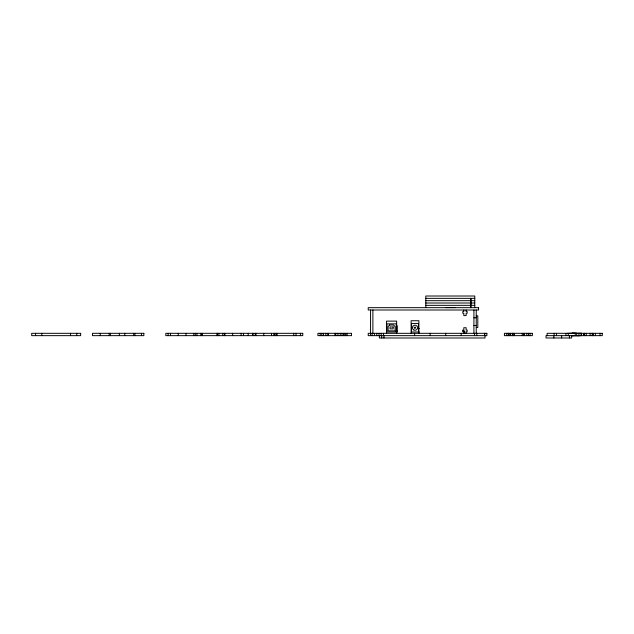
<?xml version="1.0" encoding="UTF-8"?>
<svg xmlns="http://www.w3.org/2000/svg" width="634" height="634" viewBox="0 0 634 634"><rect width="100%" height="100%" fill="white"/><g stroke="black" fill="none" stroke-linecap="round" stroke-linejoin="round"><path stroke-width="0.95" d="M425.81 298.352L474.771 298.352M425.81 300.682L474.771 300.682M425.81 303.012L474.771 303.012M425.81 305.342L474.771 305.342M445.821 307.593L455.149 307.593M476.245 315.835L477.798 315.835L477.798 327.493L476.245 327.493M473.915 317.777L476.245 317.777M473.915 325.551L476.245 325.551M396.615 325.781L397.161 325.781L397.161 331.225M418.099 328.499L419.272 328.499M462.915 330.988L464.667 330.988L464.667 333.318M395.878 331.225L397.431 331.225M397.431 332.002L386.938 332.002L386.938 323.839L396.266 323.839L396.266 332.002M419.336 332.002L411.498 332.002L411.498 323.451L418.495 323.451L418.495 332.002M578.961 333.563L569.483 333.357M578.961 335.489L581.299 335.489M578.961 335.687L581.299 335.687L581.299 333.159L567.153 333.357M571.377 335.893L578.961 335.893L578.985 333.318M600.049 333.318L600.049 335.648M595.381 333.318L595.381 335.648M593.052 333.318L593.052 335.648M592.861 333.318L592.861 335.648M592.275 333.318L592.275 335.648M590.135 333.318L590.135 335.648M586.252 333.318L586.252 335.648M584.5 333.318L584.461 335.648M584.35 333.318L584.35 335.648M583.534 333.318L583.573 335.648M581.243 333.318L581.243 335.648M571.678 335.648L571.678 337.985L546.033 337.985L546.033 335.648L575.252 335.648L575.252 333.318L547.126 333.318L547.126 335.648M569.427 335.648L569.427 337.985M568.262 333.318L568.262 335.648M565.853 333.318L565.932 335.648M561.653 335.648L561.653 337.985M556.446 333.318L556.446 335.648M554.116 333.318L554.116 335.648M553.847 335.648L553.847 337.985M530.056 333.318L530.056 335.648M528.502 333.318L528.502 335.648M526.791 333.318L526.791 335.648M524.461 333.318L524.461 335.648M523.454 333.318L523.454 335.648M522.281 333.318L522.281 335.648M514.515 333.318L514.515 335.648M513.35 333.318L513.35 335.648M512.494 333.318L512.494 335.648M512.335 333.318L512.335 335.648M510.164 333.318L510.164 335.648M510.005 333.318L510.005 335.648M508.452 333.318L508.452 335.648M508.294 333.318L508.294 335.648M506.74 333.318L506.74 335.648M485.05 335.648L485.002 337.985L379.362 337.985L379.362 335.648M484.717 333.318L484.717 335.648M484.55 333.318L484.55 335.648M476.776 333.318L476.776 335.648M476.245 310.002L476.245 333.318M474.771 307.672L474.771 296.015L425.81 296.015L425.81 307.672M474.446 333.318L474.446 335.648M473.915 310.002L473.915 333.318M466.141 310.002L466.141 311.563L467.155 311.563L467.155 313.267L466.141 313.267L466.141 315.597L463.811 315.597L463.811 313.267L462.804 313.267L462.804 311.563L463.811 311.563L463.811 310.002M466.141 333.318L466.141 331.764L467.155 331.764L467.155 330.052L466.141 330.052L466.141 327.723L463.811 327.723L463.811 330.052L462.804 330.052L462.804 331.764L463.811 331.764L463.811 333.318M461.235 333.318L461.235 335.648M445.694 333.318L445.694 335.648M430.153 333.318L430.153 335.648M418.884 333.318L418.884 320.733L411.109 320.733L411.109 333.318M414.604 333.318L414.604 335.648M396.654 333.318L396.654 321.121L386.55 321.121L386.55 333.318M383.974 335.648L383.974 337.985M383.522 333.318L383.522 335.648M381.692 335.648L381.692 337.985M381.192 333.318L381.192 335.648M379.029 333.318L379.029 335.648M376.754 333.318L376.754 335.648M374.425 333.318L374.425 335.648M372.887 310.002L372.887 333.318M372.095 333.318L372.095 335.648M370.557 310.002L370.557 335.648M347.107 333.318L347.107 335.648M345.879 333.318L345.879 335.648M344.777 333.318L344.777 335.648M343.541 333.318L343.541 335.648M341.988 333.318L341.988 335.648M340.276 333.318L340.276 335.648M337.946 333.318L337.946 335.648M335.774 333.318L335.774 335.648M334.903 333.318L334.903 335.648M328.182 333.318L328.182 335.648M328 333.318L328 335.648M325.828 333.318L325.828 335.648M323.491 333.318L323.491 335.648M321.787 333.318L321.787 335.648M320.225 333.318L320.225 335.648M300.413 333.318L300.413 335.648M296.023 333.318L296.023 335.648M293.685 333.318L293.685 335.648M277.098 333.318L277.098 335.648M276.17 333.318L276.17 335.648M274.768 333.318L274.768 335.648M273.84 333.318L273.84 335.648M271.511 333.318L271.511 335.648M263.736 333.318L263.736 335.648M255.962 333.318L255.962 335.648M255.264 333.318L255.264 335.576M252.934 333.318L252.934 335.648M252.736 333.318L252.736 335.576M248.195 333.318L248.195 335.648M243.456 333.318L243.456 335.648M241.118 333.318L241.118 335.576M232.646 333.318L232.646 335.648M224.88 333.318L224.88 335.648M224.412 333.318L224.412 335.648M222.764 333.318L222.764 335.648M218.912 333.318L218.912 335.648M217.264 333.318L217.264 335.648M217.105 333.318L217.105 335.648M202.428 333.318L202.428 335.648M201.564 333.318L201.564 335.648M200.78 333.318L200.78 335.648M196.936 333.318L196.936 335.648M195.288 333.318L195.288 335.648M193.79 333.318L193.79 335.648M186.024 333.318L186.024 335.648M178.249 333.318L178.249 335.648M170.483 333.318L170.483 335.648M168.145 333.318L168.145 335.648M141.453 333.318L141.453 335.648M134.915 333.318L134.915 335.648M133.679 333.318L133.679 335.648M124.747 333.318L124.747 335.648M119.374 333.318L119.374 335.648M110.435 333.318L110.435 335.648M109.207 333.318L109.207 335.648M100.267 333.318L100.267 335.648M76.777 333.318L76.698 335.648M70.556 333.318L70.556 335.648M41.804 333.318L41.804 335.648M35.583 333.318L35.583 335.648M411.498 326.558A3.606 3.606 0 0 1 411.775 325.813M418.21 325.813A3.606 3.606 0 0 1 418.495 326.558M414.248 327.524C415.199 330.488 416.554 325.432 414.248 327.524M389.656 325.004L388.103 326.558L388.103 330.829L395.101 330.829L395.101 326.558L393.548 325.004L389.656 325.004M571.971 333.246L576.552 333.262L571.971 333.246M478.575 307.672L368.227 307.672L368.227 310.002L478.575 310.002L478.575 307.672M393.159 326.946L390.045 326.946L390.045 328.887L393.159 328.887L393.159 326.946M80.661 333.318L31.7 333.318L31.7 335.648L80.661 335.648L80.661 333.318M143.847 333.318L92.493 333.318L92.493 335.648L143.847 335.648L143.847 333.318M302.743 333.318L165.815 333.318L165.815 335.648L302.743 335.648L302.743 333.318M351.498 333.318L317.896 333.318L317.896 335.648L351.498 335.648L351.498 333.318M486.88 333.318L368.227 333.318L368.227 335.648L486.88 335.648L486.88 333.318M532.386 333.318L504.41 333.318L504.41 335.648L532.386 335.648L532.386 333.318M602.3 333.318L576.655 333.318L576.655 335.648L602.3 335.648L602.3 333.318M470.888 307.672L470.888 298.352L470.808 307.672M413.733 329.91A2.528 2.528 0 0 0 417.521 327.723A2.528 2.528 0 0 0 413.733 325.535A2.528 2.528 0 0 0 413.733 329.91"/></g></svg>
